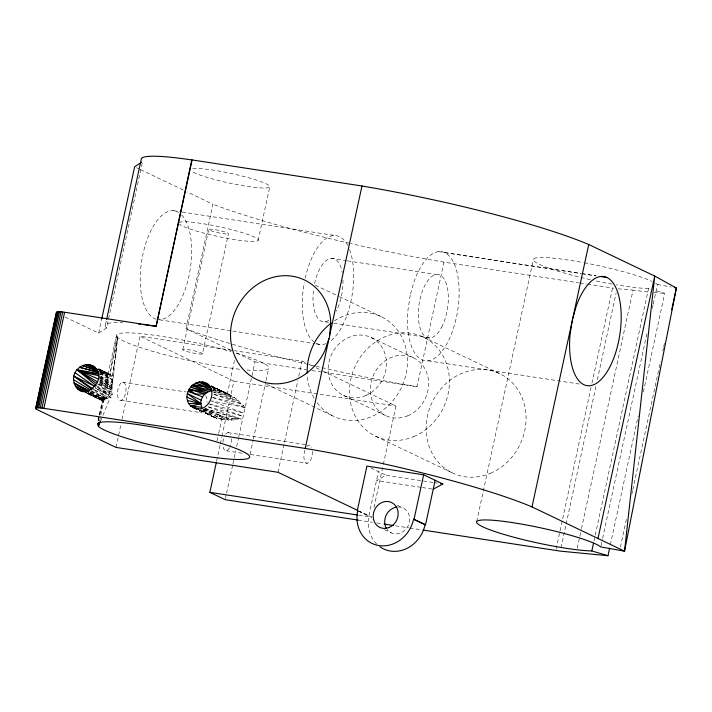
<?xml version="1.0" encoding="UTF-8"?>
<svg xmlns="http://www.w3.org/2000/svg" width="712" height="712" viewBox="0 0 712 712"><rect width="100%" height="100%" fill="white"/><g stroke="black" fill="none" stroke-linecap="round" stroke-linejoin="round"><path stroke-width="0.53" stroke-dasharray="3.56 2.67" d="M108.046 377.93L100.988 376.301L107.743 383.172L110.075 386.732L107.556 387.817L107.806 375.197L116.652 334.729A77.964 9.363 12.2 0 1 231.071 351.603M94.58 389.936L107.156 398.311L94.322 386.135L110.974 397.599L112.22 394.484L111.286 389.197L117.631 337.435L116.652 334.729L110.191 374.343L111.081 375.268C114.783 384.338 110.209 394.946 103.284 401.025L85.876 393.175M110.823 388.262L117.631 337.435A77.964 9.363 12.2 0 0 240.994 369.394M211.339 387.106C221.548 391.609 233.572 394.404 240.87 403.57L240.523 406.134L243.869 405.876L245.435 407.638L211.526 400.892M234.533 419.813L228.677 420.169L226.754 418.878L231.605 419.991L231.934 418.327L234.533 419.813L237.559 418.905L241.341 419.163L207.067 406.561M98.105 420.445L102.234 400.972L103.124 400.687L104.441 398.435L103.578 395.925L105.438 398.489L106.168 397.652L106.435 398.551L110.369 397.269L111.597 396.041L102.101 390.452L112.22 394.484L97.749 384.329M228.116 393.932L227.413 393.629L234.64 359.444M65.086 317.045L98.674 333.118L101.727 318.985M105.474 324.779L106.408 320.427M98.674 333.118L106.613 327.929L142.578 161.588M99.555 421.014L104.441 398.435L93.655 390.568M115.958 447.403L121.093 423.658M122.028 419.341L139.997 336.215L233.073 350.5M231 350.322L186.01 328.784L212.933 204.246L187.167 191.911M182.797 349.494L208.758 229.406M202.448 353.882A10.084 1.21 12.2 0 0 188.413 349.672A10.084 1.21 12.2 0 0 187.016 351.514A10.084 1.21 12.2 0 0 202.448 353.882L228.418 233.794A10.084 1.21 12.2 0 0 214.374 229.584A10.084 1.21 12.2 0 0 212.977 231.427A10.084 1.21 12.2 0 0 228.418 233.794M258.153 240.433L269.688 187.06M216.617 461.038L220.124 444.849M220.355 443.772L221.752 437.293M221.984 436.216L233.892 381.151L139.997 336.215M225.41 498.605L226.354 494.262M226.585 493.176L232.69 464.945M232.922 463.859L235.743 450.829M236.678 446.486L238.556 437.8M238.796 436.714L254.994 361.803L234.996 352.235M250.072 454.354L253.116 440.247M253.356 439.171L265.781 381.668M266.021 380.582L268.602 368.656M278.018 472.287L297.856 380.519M298.791 376.203L302.057 361.091L234.168 350.669M376.71 544.11A31.586 27.991 -64.4 0 1 369.252 516.147L368.807 516.084L378.428 471.602M374.014 507.514L383.109 465.408M383.35 464.331L395.952 406.027L323.034 371.13M311.927 370.543L417.045 386.678L443.977 262.141L578.705 282.824M476.684 521.665L533.422 259.248M556.09 549.112L591.022 387.542M591.957 383.207L612.827 286.696M561.003 547.875L565.924 525.109M566.165 524.023L596.175 385.219M597.341 379.799L616.102 293.05M577.245 548.196L579.586 537.346M579.826 536.261L581.232 529.755M581.464 528.678L633.048 290.113L650.741 292.365M593.933 541.191L648.561 288.529L650.581 289.125M600.99 545.837L602.397 539.331M602.637 538.245L646.941 333.296M652.334 308.358L653.038 305.101M653.278 304.015L657.496 284.497A64.169 7.707 12.2 0 0 655.298 283.038M610.326 544.876L638.228 415.835M643.381 391.974L664.723 293.3L654.622 290.318M620.366 547.199L626.934 516.832M631.856 494.066L632.559 490.808M632.79 489.723L660.46 361.767M662.801 350.927L663.504 347.67M663.735 346.584L664.447 343.335M217.009 440.933L218.442 434.445M218.682 433.368L221.779 419.323L219.002 414.785L205.047 408.777M98.176 420.445L102.751 401.016M98.22 420.596L99.288 416.476M99.555 415.443L103.284 401.025L86.989 393.193M100.463 421.37L102.528 416.351M102.937 415.345L110.369 397.269L97.072 386.305M432.994 482.469L386.091 475.269L376.497 480.502L421.219 487.364M219.483 416.387L226.309 417.748L227.199 420.009L219.483 416.387L221.005 415.577L219.243 415.648L220.239 415.977L219.367 416.128L204.264 409.08M203.383 409.4L222.108 419.448L226.309 417.748L237.559 418.905L205.145 408.581M212.354 391.342L213.805 390.799L231.151 395.738L213.111 388.512L229.415 394.706L224.85 392.437L227.893 393.772M203.249 409.542L216.777 418.425L207.575 414.215L212.292 416.743L221.779 419.323L224.316 418.558M219.421 416.306L219.857 416.182L219.367 416.128M212.363 390.817L217.374 390.79L222.544 391.733L211.971 386.678M98.683 368.825L110.191 374.343L98.87 370.943M90.718 391.493L104.441 398.435L106.435 398.551M653.972 292.579L664.723 293.3M618.105 288.805L633.048 290.113M222.108 419.448L228.677 420.169M99.288 374.245L107.806 375.197L109.132 374.334L98.932 370.124M173.505 210.725L181.168 211.9M182.263 212.069L335.557 235.601M438.539 251.63L580.885 273.488M581.98 273.657L596.22 275.838M444.902 252.671L580.689 273.515M581.784 273.675L596.015 275.864M579.799 282.993L586.368 283.999M587.462 284.168L613.753 288.209M331.018 258.331L346.379 260.69M347.474 260.85L436.358 274.494M324.957 321.797L329.345 322.474M333.732 323.141L430.297 337.969M428.108 360.833L579.221 384.026M159.452 319.813L231.72 330.911M232.815 331.071L314.935 343.682M316.03 343.852L320.409 344.519M254.994 361.803L306.454 369.706M233.892 381.151L395.952 406.027M122.615 382.21L186.126 391.965M120.88 400.349L201.914 412.791M228 432.656L306.845 444.76M226.274 450.794L243.789 453.482M250.366 454.487L307.299 463.236M434.08 482.638L437.355 483.145M422.314 487.533L433.225 489.206M358.768 515.212L371.904 517.223L358.919 511.011M358.127 520.098L372.412 522.288M376.808 522.964L383.403 523.979M395.489 525.83L408.67 527.85M409.774 528.019L421.86 529.879M99.324 373.693L107.806 375.197L99.413 372.848M657.496 284.497L671.149 287.052M212.71 397.527L240.87 403.57L243.869 405.876M91.608 394.475L105.02 399.69M99.885 372.545L108.473 374.77L100.143 371.806M209.613 403.998L243.522 413.005L211.5 401.07M213.725 392.178L234.622 397.803L212.532 390.363M214.09 394.35L238.609 400.936L213.707 392.339M208.171 406.766L242.427 416.084L209.586 404.087M205.181 408.537L241.341 419.163M212.657 397.608L245.435 407.638M214.027 394.475L240.87 403.57M212.265 388.921L217.374 390.79L212.568 388.485M99.511 376.719L112.416 381.427M88.235 392.802L105.376 399.254L89.392 392.623M200.695 409.907L204.62 411.447L207.37 413.921L212.292 416.743M204.219 408.919L231.605 419.991M98.665 369.893L109.666 374.343L98.799 369.27M96.565 385.94L110.227 391.547L98.781 384.373M88.012 392.917L104.673 400.126M226.816 393.309L227.413 393.629L211.428 386.589L229.415 394.706L210.939 385.833M99.778 379.692L107.743 383.172L111.286 389.197M199.467 410.441L207.37 413.921M88.11 393.549L103.979 400.571M98.585 369.065L110.191 374.343M211.865 386.545L222.34 391.333M211.331 386.207L227.413 393.629M211.206 385.931L226.282 393.077L211.366 385.895M136.624 167.72L139.596 169.145M140.584 169.616L183.198 190.015M315.416 285.209L338.316 296.165M339.304 296.646L381.116 316.653M423.186 337.007L499.833 373.693M371.139 337.506L413.298 357.682M302.057 361.091L308.047 363.957M309.053 364.437L312.043 365.87M316.039 367.784L322.038 370.649M343.46 395.4L385.61 415.577M375.722 436.251L452.369 472.946M266.795 384.338L333.483 416.253M370.756 467.935L386.091 475.269M199.476 410.148L216.777 418.425L200.775 409.329M397.349 505.28L403.099 508.03M99.155 369.332L110.689 374.85L98.861 369.012M98.487 369.243L111.081 375.268L98.309 368.985M99.066 370.667L111.464 376.603M99.92 373.871L112.371 379.825L99.796 371.637M99.511 376.835L112.451 383.02M99.013 384.222L110.956 389.927L99.636 381.97M358.715 511.109L369.252 516.147M358.269 511.038L368.807 516.084M97.037 387.212L109.488 393.175M384.533 529.63L391.235 532.843M91.545 391.431L106.079 398.373M87.158 393.327L102.679 400.829L88.066 392.953M199.333 410.13L209.826 415.336M94.954 387.88L108.322 394.831M87.825 392.65L103.124 400.687L89.997 392.73M94.527 389.793L107.165 396.495M99.351 377.769L112.211 384.747L99.431 376.915M100.098 379.977L111.971 386.465L99.333 377.885M99.68 381.73L111.464 388.2L100.045 380.208M90.406 392.214L103.872 399.743M204.104 409.204L221.779 419.323M90.282 392.392L103.641 400.064M99.226 383.163L110.956 389.927M91.332 390.47L104.441 398.435M99.44 371.646L112.371 379.825M100.988 376.301L107.948 380.875M99.911 381.053L105.946 385.165L104.468 383.305M94.901 395.311L97.268 396.922M201.879 407.353L204.62 411.447M417.045 386.678A208.732 25.08 12.2 0 1 316.386 366.395M315.327 366.155A208.732 25.08 12.2 0 1 308.99 364.66M307.931 364.402A208.732 25.08 12.2 0 1 186.01 328.784M443.977 262.141A208.732 25.08 12.2 0 1 350.767 243.584M349.708 243.335A208.732 25.08 12.2 0 1 212.933 204.246M314.57 283.643A32.084 14.365 -81.3 0 1 329.069 258.839A32.084 14.365 -81.3 0 1 342.232 272.589M342.97 280.056A32.084 14.365 -81.3 0 1 336.233 311.188M328.864 320.24A32.084 14.365 -81.3 0 1 313.654 288.805M305.172 278.25A55.002 24.617 -81.3 0 1 347.821 245.667M349.592 249.654A55.002 24.617 -81.3 0 1 330.395 341.146M326.078 343.602A55.002 24.617 -81.3 0 1 304.282 282.593M181.676 214.926A55.002 24.617 -81.3 0 1 188.76 276.915A55.002 24.617 -81.3 0 1 158.358 319.643M156.248 319.261A55.002 24.617 -81.3 0 1 142.783 254.905A55.002 24.617 -81.3 0 1 178.65 212.461M334.498 320.809A55.207 48.914 -64.4 0 1 400.625 334.943A55.207 48.914 -64.4 0 1 384.934 408.59A55.207 48.914 -64.4 0 1 317.062 402.663M314.09 398.168A55.207 48.914 -64.4 0 1 307.272 375.224M205.626 395.605A9.167 4.103 -81.3 0 1 207.041 402.405M205.136 409.756A9.167 4.103 -81.3 0 1 199.2 410.504M306.819 446.575A9.167 4.103 -81.3 0 1 311.749 447.376M312.452 451.31A9.167 4.103 -81.3 0 1 306.24 463.058A9.167 4.103 -81.3 0 1 305.813 448.133M225.784 434.142A9.167 4.103 -81.3 0 1 230.724 434.943M231.418 438.868A9.167 4.103 -81.3 0 1 230.341 445.801M229.495 447.759A9.167 4.103 -81.3 0 1 223.07 446.718M222.936 442.259A9.167 4.103 -81.3 0 1 224.778 435.691M648.561 288.529A64.169 7.707 12.2 0 1 616.272 284.8M612.062 284.061A64.169 7.707 12.2 0 1 594.716 280.626M590.382 279.674A64.169 7.707 12.2 0 1 533.43 260.147A64.169 7.707 12.2 0 1 583.262 262.586M584.321 262.781A64.169 7.707 12.2 0 1 652.085 281.409M106.613 327.929A91.011 10.938 12.2 0 1 122.793 322.696M192.756 168.593A40.602 4.877 12.2 0 1 254.807 179.575A40.602 4.877 12.2 0 1 251.63 186.998A40.602 4.877 12.2 0 1 191.617 171.236M179.024 222.767A40.602 4.877 12.2 0 1 238.253 231.453A40.602 4.877 12.2 0 1 241.537 240.558A40.602 4.877 12.2 0 1 179.54 224.182M397.901 506.971A13.75 12.184 -64.4 0 1 408.163 525.696A13.75 12.184 -64.4 0 1 387.141 529.461M236.01 353.054A77.964 9.363 12.2 0 1 245.346 369.84M117.631 337.435L111.864 390.363L99.493 383.047L107.743 383.172L117.631 337.435M410.245 295.186L408.038 309.426A55.207 24.706 -81.3 0 0 437.07 356.445A55.207 24.706 -81.3 0 0 456.045 268.691A55.207 24.706 -81.3 0 0 414.028 281.703L410.245 295.186M490.417 473.275A55.002 48.745 -64.4 0 0 510.406 380.831A55.002 48.745 -64.4 0 0 427.485 415.853A55.002 48.745 -64.4 0 0 490.417 473.275M441.573 327.36A32.084 14.365 -81.3 0 0 440.06 275.099A32.084 14.365 -81.3 0 0 418.345 316.244A32.084 14.365 -81.3 0 0 441.573 327.36M407.807 415.772A32.084 28.436 -64.4 0 0 419.466 361.847A32.084 28.436 -64.4 0 0 371.094 382.282A32.084 28.436 -64.4 0 0 407.807 415.772M365.648 395.596A32.084 28.436 -64.4 0 0 377.307 341.671A32.084 28.436 -64.4 0 0 328.944 362.097A32.084 28.436 -64.4 0 0 365.648 395.596M413.77 436.59A55.002 48.745 -64.4 0 0 433.759 344.145A55.002 48.745 -64.4 0 0 350.838 379.167A55.002 48.745 -64.4 0 0 413.77 436.59M124.102 397.323A9.167 4.103 -81.3 0 0 123.674 382.388A9.167 4.103 -81.3 0 0 117.471 394.145A9.167 4.103 -81.3 0 0 124.102 397.323"/><path stroke-width="1.07" d="M208.385 384.453C195.408 374.601 179.335 395.436 190.896 406.045L201.879 407.353C198.55 400.304 203.926 391.769 211.5 391.004M357.922 510.531L278.018 472.287L115.958 447.403L36.49 409.338C33.936 406.525 42.462 408.323 43.859 408.323L305.226 448.427A194.367 23.354 12.2 0 1 531.998 506.908L624.522 551.195L676.4 288.031L654.737 276.078L588.735 244.492A194.367 23.354 12.2 0 0 361.963 186.001L191.804 159.888L156.115 326.363L169.75 263.307M155.839 326.23L66.706 312.55C64.169 312.702 57.352 310.192 56.666 312.853L53.4 327.965M73.55 379.665C72.855 369.51 84.817 360.512 93.886 366.529L91.964 365.603C113.644 378.775 77.635 407.62 73.55 379.665L90.397 389.9M35.6 408.563L56.39 312.203M35.956 408.056L56.729 311.981M35.894 408.919L36.597 405.689M39.16 393.807L43.824 372.225M44.295 370.062L45.924 362.506M46.396 360.343L47.33 356.027M47.793 353.873L48.727 349.556M36.606 407.905L57.369 311.838M37.54 407.834L58.313 311.767M38.759 407.843L59.532 311.767M40.237 407.923L61.009 311.856M41.946 408.083L62.718 312.016M43.859 408.323L64.632 312.248M101.727 318.985L134.639 166.768L141.697 162.158M106.649 319.341L141.439 158.429A91.011 10.938 12.2 0 1 192.08 160.013L191.804 159.888M99.324 422.091L98.398 426.39A77.964 9.363 12.2 0 0 217.454 457.852A77.964 9.363 12.2 0 0 211.144 440.363A77.964 9.363 12.2 0 0 97.419 423.685L98.398 426.39L100.463 421.37M170.221 261.126L173.274 246.993M173.746 244.821L175.392 237.212M175.864 235.04L191.848 161.108M358.127 520.098L225.179 499.682L209.853 492.348L216.386 462.124M305.226 448.427L328.953 338.69M329.585 335.77L361.963 186.001M414.028 519.288L423.649 474.806L366.929 466.102L357.308 510.575L357.753 510.646A31.586 27.991 -64.4 0 0 379.042 545.579A31.586 27.991 -64.4 0 0 413.583 519.217L425.527 524.788L435.148 480.315M531.998 506.908L572.074 321.566M572.706 318.647L588.735 244.492M609.623 548.124L607.986 555.716L591.823 550.946L593.47 543.354M598 538.503L654.737 276.078L624.522 551.195L600.759 546.923A64.169 7.707 12.2 0 0 511.065 522.394A64.169 7.707 12.2 0 0 492.544 530.743A64.169 7.707 12.2 0 0 591.823 550.946M671.71 309.72L676.4 288.031L674.3 287.639M433.225 489.206L442.811 483.982L423.649 474.806M201.104 400.153L187.318 393.558L200.926 403.74L190.896 406.045L196.503 409.133M188.84 403.544L200.926 403.74L186.989 397.073M189.089 389.206L204.762 394.012L195.248 394.083L189.089 389.206L206.845 392.793L190.389 387.141L208.919 391.573L192.053 385.521L202.439 386.064L192.916 384.667M607.986 555.716L560.299 551.133L422.955 530.048M188.484 390.167L190.585 390.39L190.745 392.348L188.484 390.167L188.876 391.636M98.22 374.129L85.449 372.696L87.647 371.62L80.741 371.379L86.544 372.162L81.871 371.878L98.924 375.82M600.394 276.532L606.962 277.547M440.63 483.644L442.811 483.982M413.583 519.217L425.527 524.788M209.853 492.348L357.673 515.043M384.498 524.139L393.291 525.492M96.227 385.619L76.949 369.724L98.256 373.506M187.505 400.482L200.926 403.74M98.808 372.26L79.477 367.258L98.363 372.554M192.053 385.521L211.295 390.532M193.539 407.834C207.975 414.464 219.625 390.087 205.403 383.02M96.823 370.267L82.459 365.523L98.069 371.068M211.242 388.547L195.898 382.94L211.375 390.336M86.33 392.081L84.425 391.369L86.214 392.143M188.084 391.333L202.413 396.833M198.737 409.133L190.896 406.045L196.708 408.83M97.669 369.492L85.671 364.642L96.894 369.279M210.316 386.687L199.111 382.05L210.645 387.568M96.85 383.688L76.949 369.724L98.781 379.265M94.723 367.303L88.92 364.669L94.847 367.428M209.337 385.29L202.359 382.086L209.088 385.299M208.198 384.498L206.186 383.546L208.082 384.462M80.1 390.416L82.993 391.796M95.31 367.49L93.388 366.564L95.355 367.534M77.457 388.636L84.247 391.92M91.857 389.259L73.879 376.15L94.322 386.135L75.045 372.759M89.739 391.004L74.066 383.065L87.184 391.022M86.873 392.152L75.401 386.127L86.116 391.903M88.484 391.137L74.066 383.065L88.377 391.297M76.949 369.724L97.615 381.943M73.879 376.15L93.672 389.33M307.175 373.079A55.207 48.914 -64.4 0 1 330.991 323.284M138.573 324.005A91.011 10.938 12.2 0 1 140.611 324.245M142.712 324.494A91.011 10.938 12.2 0 1 156.115 326.363M386.536 528.553A13.75 12.184 -64.4 0 1 396.807 507.069M425.082 524.717A31.586 27.991 -64.4 0 1 379.932 546.807M330.777 323.141L329.442 337.257L324.788 350.865A55.207 48.914 -64.4 0 1 243.184 369.35A55.207 48.914 -64.4 0 1 262.158 281.596A55.207 48.914 -64.4 0 1 330.777 323.141M572.306 320.062L570.098 334.302A55.207 24.706 -81.3 0 0 599.13 381.32A55.207 24.706 -81.3 0 0 618.105 293.567A55.207 24.706 -81.3 0 0 576.088 306.578L572.306 320.062M389.25 527.423A13.75 12.184 -64.4 0 0 394.243 504.31A13.75 12.184 -64.4 0 0 373.515 513.067A13.75 12.184 -64.4 0 0 389.25 527.423"/></g></svg>
